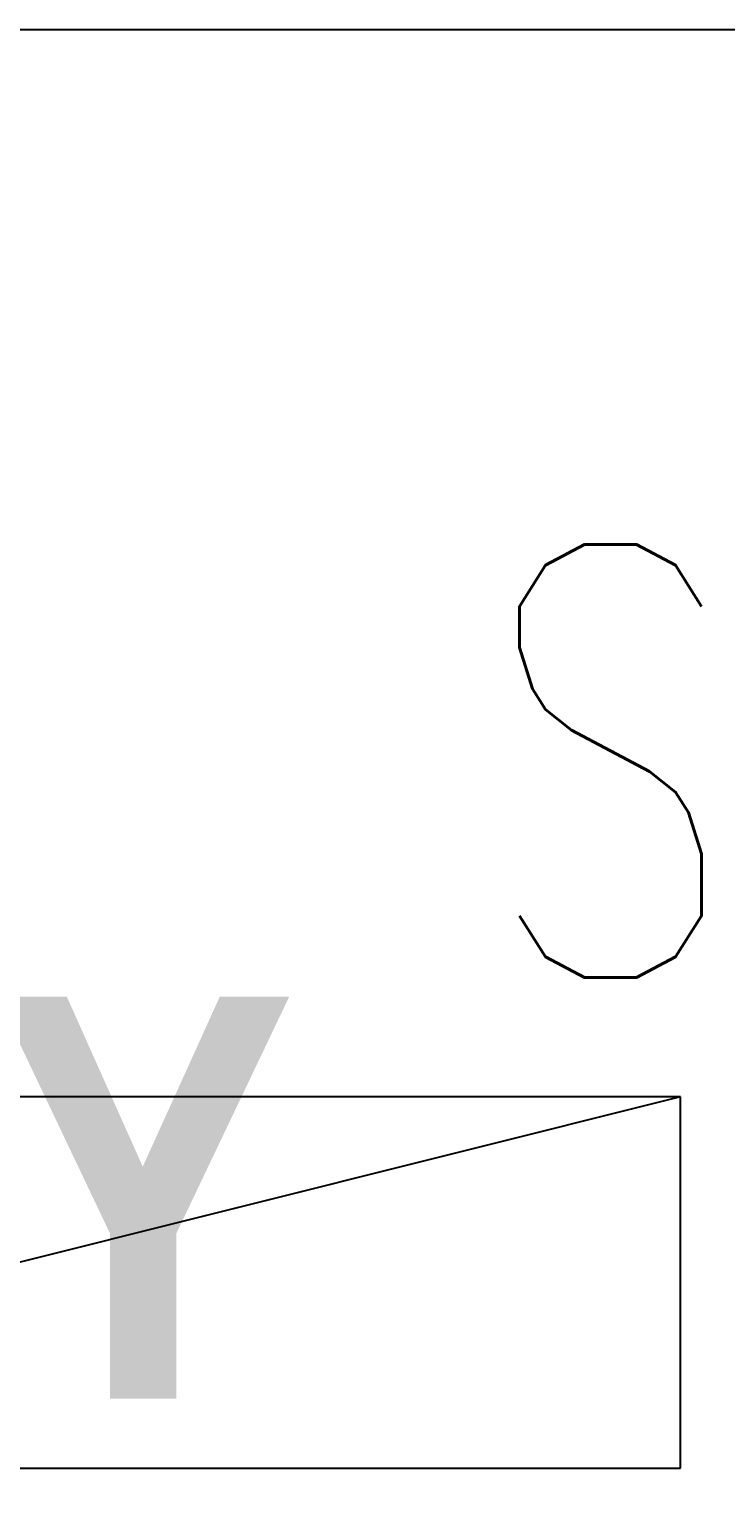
# Model space of a CAD drawing. Header units: millimetres. Extents: x -92759 to 184353, y -15225 to 86714.
# Drawn here: x -36747 to -36184, y 71856 to 73041 of the extents above; entities that cross this region are included whole.
import ezdxf

# ---------------------------------------------------------------- set-up
doc = ezdxf.new("R2010")
doc.units = ezdxf.units.MM
for name, color, linetype in [('0-1', 9, 'Continuous'), ('A-_WALLPRTN_E', 8, 'Continuous'), ('E-LIGHT----E', 1, 'Continuous'), ('FURNITURE STORE', 30, 'Continuous')]:
    doc.layers.add(name, color=color, linetype=linetype)
doc.styles.add('Arial Narrow_B_2', font='ARIALNB.TTF', dxfattribs={"height": 180})
doc.styles.add('T3', font='simplex.shx', dxfattribs={"width": 0.7, "height": 300})

# ---------------------------------------------------------------- blocks, each defined once
blk = doc.blocks.new('A$Cb2bf8f38')
at = {"layer": 'A-_WALLPRTN_E'}
blk.add_line((2450, 40500), (7200, 40500), dxfattribs=at)
at = {"layer": 'FURNITURE STORE', "color": 8, "insert": (4003.7, 40260.2), "char_height": 325, "width": 2694.798, "attachment_point": 1, "style": 'Arial Narrow_B_2'}
blk.add_mtext('2 PCS 2X1m \\PHEAVY DUTY \\PRACK', dxfattribs=at)
blk = doc.blocks.new('L1S-W')
at = {"layer": 'E-LIGHT----E', "color": 1}
for p, q in [((-1200, 300), (-1200, 0)), ((0, 300), (-1200, 300)), ((0, 300), (-1200, 0)), ((0, 0), (0, 300)), ((-1200, 0), (0, 0)), ((0, 0), (0, 0)), ((0, 0), (0, 0))]:
    blk.add_line(p, q, dxfattribs=at)
at = {"layer": 'E-LIGHT----E', "color": 1, "lineweight": 18, "style": 'T3', "width": 0.7}
for s, p in [('L1', (-1164.1, 417.3)), ('S', (-161.6, 396.4))]:
    blk.add_text(s, height=350, dxfattribs=at).set_placement(p)
blk = doc.blocks.new('EL_B8_L1_R4')
at = {"layer": 'E-LIGHT----E', "color": 0}
blk.add_blockref('L1S-W', (17505.4, -1221.1), dxfattribs=at)

msp = doc.modelspace()

# ---------------------------------------------------------------- block references
at = {"layer": '0-1'}
msp.add_blockref('A$Cb2bf8f38', (-42933, 32541.2), dxfattribs=at)

# ---------------------------------------------------------------- next in the draw order: block references
at = {"color": 0}
msp.add_blockref('EL_B8_L1_R4', (-53725.9, 73099.6), dxfattribs=at)

doc.saveas('drawing.dxf')
